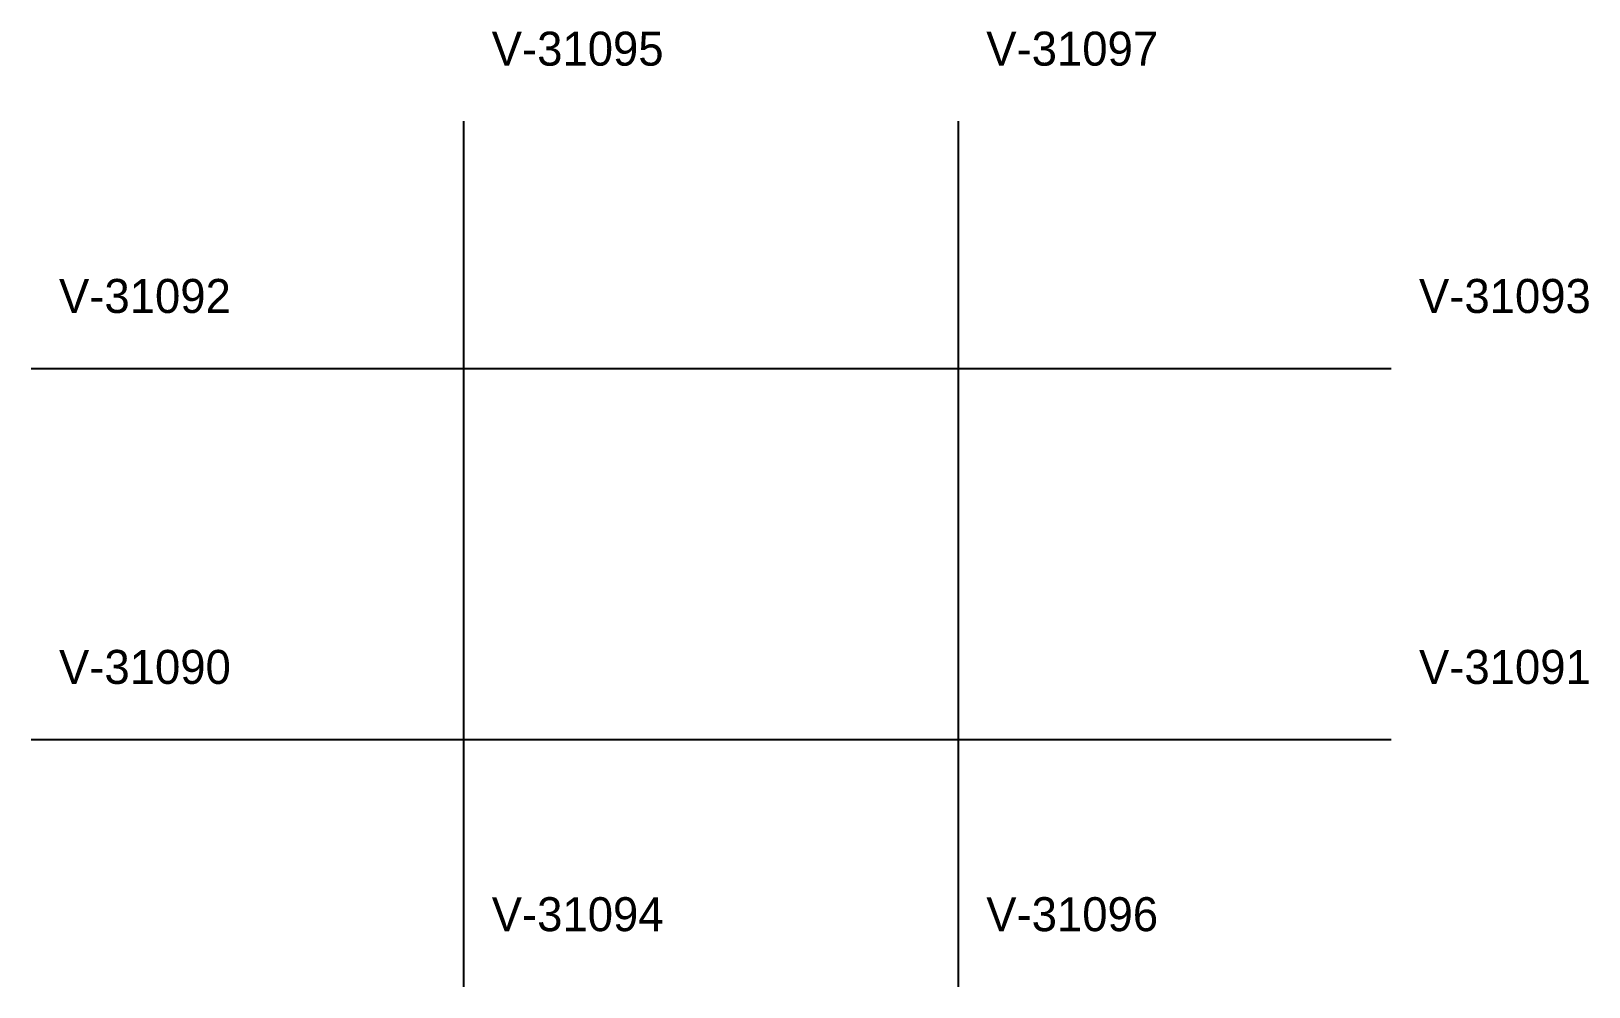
# Model space of a CAD drawing. Header units: metres. Extents: x 80 to 584, y 60 to 369.
import ezdxf

# ---------------------------------------------------------------- set-up
doc = ezdxf.new("R2010")
doc.units = ezdxf.units.M

msp = doc.modelspace()

# ---------------------------------------------------------------- linework, layer by layer
for p, q in [((220, 60), (220, 340)), ((380, 60), (380, 340)), ((80, 260), (520, 260)), ((80, 140), (520, 140))]:
    msp.add_line(p, q)

# ---------------------------------------------------------------- texts
for s, p in [('V-31095', (229, 358)), ('V-31097', (389, 358)), ('V-31092', (89, 278)), ('V-31093', (529, 278)), ('V-31090', (89, 158)), ('V-31091', (529, 158)), ('V-31094', (229, 78)), ('V-31096', (389, 78))]:
    msp.add_text(s, height=11).set_placement(p)

doc.saveas('drawing.dxf')
